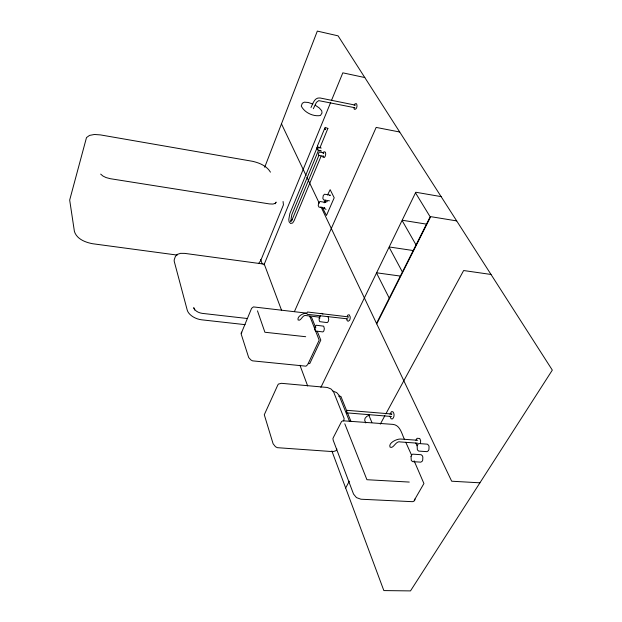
<?xml version="1.0" encoding="UTF-8"?>
<svg xmlns="http://www.w3.org/2000/svg" width="622" height="622" viewBox="0 0 622 622"><rect width="100%" height="100%" fill="white"/><g stroke="black" fill="none" stroke-linecap="round" stroke-linejoin="round"><path stroke-width="0.93" d="M420.519 443.323L420.635 440.508L419.687 438.463L417.035 438.3L415.924 440.221M316.606 148.471L317.477 146.372M390.025 414.275L391.44 411.671L392.855 411.717C394.651 413.607 394.426 417.152 392.529 418.894L391.114 418.839L389.932 416.188M264.692 167.271L317.321 31.1L338.073 35.843L552.32 370.113L410.497 590.9L383.844 590.581L331.86 450.934M263.985 264.855L330.71 102.342M331.44 100.554L342.823 72.836L364.803 77.548M317.702 146.224L289.844 213.587L288.787 219.48L289.106 221.813L290.614 223.485L292.659 222.971L294.12 220.678L321.131 156.091M241.336 333.128L251.615 308.294L253.449 306.91L306.001 313.06M318.612 150.104L291.858 214.559L291.042 219.084L291.275 220.826M318.837 155.531L291.912 220.165L292.169 219.652L290.396 221.276L291.252 221.129M354.159 105.305L355.061 103.781L356.453 103.68C357.666 105.297 356.873 109.977 354.307 109.293L353.762 107.396M324.132 202.858L325.275 200.214M327.561 194.927L330.165 189.694L334.201 197.773L326.449 215.492L322.227 207.266M294.416 311.591L376.17 127.409L399.713 132.012M310.984 107.536C312.843 103.773 314.538 97.195 320.05 97.981L355.403 105.149M313.34 108.702L316.435 102.342L318.744 100.632L354.913 107.738M320.874 387.382L415.791 192.245L441.122 196.614M376.784 322.911L430.152 216.821L415.753 193.224M376.738 323.875L430.712 216.65L456.688 220.903M343.647 421.001L344.153 418.489L333.462 391.565L330.966 388.944L327.327 387.475L281.439 383.315L278.368 384.093L277.723 385.205L264.28 414.742L273.112 443.781L275.46 446.705L277.342 447.677L333.104 451.642L336.012 450.709L336.883 449.037M345.645 487.982L349.339 481.171M380.283 424.15L384.894 415.644M385.819 413.941L463.631 270.531L491.022 274.465M275.173 203.759L276.145 202.111L275.095 203.41L272.972 204.055L269.435 203.915L110.366 178.708L106.059 177.573L102.941 176.034L100.678 174.106M414.213 500.391L423.924 483.519L414.112 460.801M322.997 153.051L323.961 151.752L324.598 151.869L325.469 152.234L325.734 154.062L325.228 156.27L324.256 157.56L322.756 157.071M323.316 153.665L323.891 152.888L319.234 152.04L318.355 154.147L319.032 155.469L323.689 156.309L323.168 156.083M258.698 263.339L260.704 260.649L283.438 204.84L283.064 201.497M347.317 315.875L348.048 314.911L349.261 314.818L350.225 316.963L350.139 318.674L349.657 320.213L348.126 321.31L347.068 320.517L346.749 319.109M347.939 317.274L348.468 316.893L307.509 312.011L306.848 312.952L307.12 314.304L347.853 318.884M391.347 414.345L391.977 414.019L347.193 410.333L346.407 411.251L346.742 412.86L391.533 416.499M320.517 313.558L322.025 313.364L322.896 314.048M320.602 315.867C318.892 317.049 318.658 319.98 319.762 321.66L327.25 322.616L328.237 321.59L328.743 319.42L328.082 316.823M369.258 415.146L366.739 416.421L365.06 418.311L364.686 420.293L365.798 422.944M329.777 195.464L330.438 195.191L324.56 194.22L323.3 195.456L322.818 198.27L323.588 199.872L329.466 200.836M325.104 201.769L327.366 201.629M306.553 313.301C303.326 312.812 296.857 316.606 298.055 319.941C301.102 321.838 302.416 313.939 306.514 315.634L319.832 317.197M409.276 482.066L366.918 479.71L344.79 423.776M479.927 482.82L451.673 481.21L320.96 206.768M417.556 443.175L400.576 441.962C395.74 440.197 393.695 449.154 390.017 447.125C388.12 442.95 396.828 438.782 400.591 439.031L417.673 440.267M338.547 396.167L340.872 396.37L346.897 411.329M308.287 363.458L309.748 363.606L320.804 340.11L317.259 331.378M305.674 336.712L264.902 332.249L257.477 310.844M245.099 324.653L201.707 319.817A12.852 7.518 20.6 0 1 187.222 310.09L174.339 261.761A12.16 6.702 19.6 0 1 174.471 259.063L175.381 256.451L177.239 254.414L180.528 253.348L184.75 253.387L264.272 264.148L281.595 310.378M247.393 318.511L202.204 313.364C198.737 312.835 195.013 311.187 193.714 307.68L194.709 310.059M310.145 317.236L311.591 317.407L315.844 327.887M321.232 148.059L318.137 147.671L317.267 149.77L321.597 151.123M177.223 255.09L92.624 243.731C85.393 242.347 76.91 239.175 74.422 231.532L69.68 200.066L86.497 137.571L89.506 135.409L94.404 134.476L100.445 134.904L252.54 161.308C259.397 162.871 266.706 165.841 270.446 172.162M400.529 276.098L376.994 272.856L376.738 273.377L389.248 298.148M413.373 250.565L389.566 247.02L389.302 247.564L402.403 271.985M326.045 209.342L323.953 208.44M426.661 224.161L402.574 220.297L402.302 220.857L416.032 244.889M325.819 202.453L319.949 201.505L318.705 202.71L318.223 205.517L318.985 207.126L324.855 208.067L324.334 207.577M332.902 391.16L336.619 392.521L339.013 395.234L349.471 421.273M312.866 104.037L308.17 102.459L304.36 102.171L302.308 103.244L301.25 106.043C304.453 112.574 313.286 116.812 320.408 115.521L322.017 113.002L321.737 110.77L319.28 107.964L315.222 105.204M319.389 150.555L320.073 150.851M417.463 445.391L416.748 445.064L415.807 443.012M281.471 123.848L306.071 175.49M306.895 177.231L319.304 203.293M404.611 439.645C401.719 434.172 400.482 425.137 392.847 424.375L342.893 420.783L341.54 421.584L333.548 437.149L332.933 438.479L333.159 440.112L353.537 494.086L356.46 497.6L360.915 499.217L411.064 501.612A5.551 3.46 33.4 0 0 414.944 499.015M405.801 442.296L411.367 454.69M368.683 414.858L371.894 422.431M309.834 316.24L319.187 340.164L307.703 364.616L306.008 366.179L252.571 360.853L250.907 359.967L248.691 357.549L241.243 334.239A4.828 2.846 22.8 0 1 241.834 332.132M347.581 413.031L351.018 421.545M260.564 259.428L262.243 263.938M299.959 365.262L307.665 385.951M319.599 317.484L319.817 318.378M314.965 327.25L314.833 329.505L315.432 330.99L322.88 331.923L323.852 330.92L324.357 328.774L323.704 326.177L316.264 325.236L314.965 327.25M411.025 456.315L411.266 460.404L412.565 461.625L420.845 462.154L422.26 461.19L422.727 460.016L422.843 457.162L422.478 455.918L421.156 454.713L412.884 454.161L412.137 454.387L411.025 456.315M417.121 445.764L417.37 449.877L418.699 451.082L427.026 451.65L428.465 450.655L428.939 449.465L429.056 446.596L428.675 445.352L427.33 444.162L419.01 443.572L418.256 443.813L417.121 445.764M327.88 128.427L320.019 147.585L318.005 147.22L317.407 146.053L325.127 127.386L327.88 128.427M324.707 128.396L325.322 129.547L324.707 128.396"/></g></svg>
